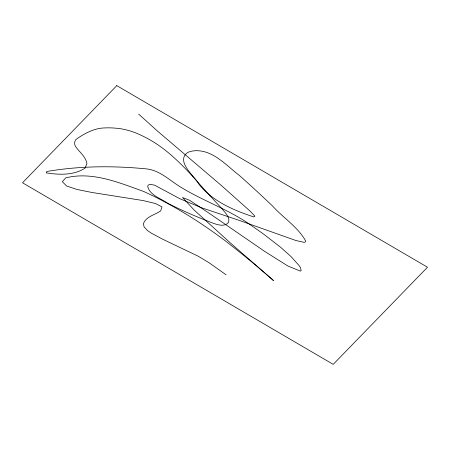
<?xml version="1.0" encoding="UTF-8"?>
<svg xmlns="http://www.w3.org/2000/svg" width="450" height="450" viewBox="0 0 450 450"><rect width="100%" height="100%" fill="white"/><g stroke="black" fill="none" stroke-linecap="round" stroke-linejoin="round"><path stroke-width="0.67" d="M226.091 274.809L209.081 262.744L198.073 256.146L162.866 239.31L151.38 233.213L147.352 230.434L144.118 226.884L143.376 223.74C146.014 216.411 154.89 214.999 160.667 210.893L162.006 206.916L155.458 203.529L143.094 200.559L91.839 192.454L76.933 189.444L66.578 185.996L62.364 181.71L65.672 177.896C92.081 171.186 119.076 182.644 143.584 191.436C172.783 204.789 200.104 221.85 225.714 241.166C242.032 253.811 258.064 266.844 273.488 280.569L230.468 243.034L194.186 210.083L182.542 197.499L189.653 200.312L209.621 213.547L264.611 251.359L287.854 265.989L300.414 271.131L301.14 270.579L300.532 267.823L299.183 265.669L290.919 256.449L280.384 247.084L264.386 234.703A137.678 35.404 29.3 0 0 252.169 226.119C230.085 210.004 203.805 201.358 180.658 187.093C169.74 180.484 159.947 170.393 146.672 168.913C113.496 165.667 79.594 165.836 46.704 171.512L46.221 172.868C59.029 174.926 73.778 175.489 85.033 168.137L86.951 163.547C85.708 157.016 80.488 152.91 76.629 147.966C73.811 145.181 73.71 140.243 77.535 138.308C85.798 132.829 94.978 127.974 105.159 127.918A166.331 42.767 29.3 0 1 115.346 128.149C124.498 128.784 133.397 131.507 141.621 135.506A33.452 8.601 29.3 0 1 149.541 139.629C167.136 149.541 181.502 164.115 194.985 178.914C203.844 189.09 212.94 199.058 222.165 208.907C224.989 212.721 230.186 217.046 228.6 222.306C224.668 227.396 217.221 224.708 212.254 222.879C196.892 216.934 181.699 210.499 167.079 202.894C160.509 198.276 149.737 195.159 147.69 186.446L148.072 185.389L148.972 184.674L150.368 184.365L154.609 185.186L179.91 198.754L201.735 207.827L239.175 220.359L295.937 240.525L304.009 242.303L305.061 242.128L305.741 241.076C297.928 226.946 283.123 217.834 272.486 205.937C261.557 195.559 250.498 185.31 239.214 175.32C226.221 165.381 213.086 149.94 195.255 150.722A107.19 27.562 29.3 0 0 187.504 152.612C175.427 161.494 194.687 176.192 199.052 184.41C212.541 201.296 233.702 210.308 253.688 216.9L254.846 216.45L254.689 215.893L249.711 210.763L220.956 185.136L158.136 131.642L138.656 114.097M116.786 85.635L22.5 182.768L333.214 364.365L427.5 267.233L116.786 85.635"/></g></svg>
